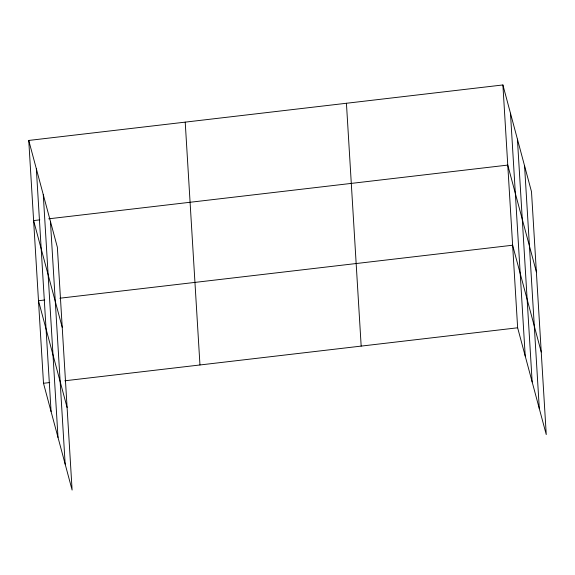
<?xml version="1.0" encoding="UTF-8"?>
<svg xmlns="http://www.w3.org/2000/svg" width="575" height="575" viewBox="0 0 575 575"><rect width="100%" height="100%" fill="white"/><g stroke="black" fill="none" stroke-linecap="round" stroke-linejoin="round"><path stroke-width="0.86" d="M28.75 140.444L57.356 247.214L72.105 490.044L43.499 383.281L28.75 140.444L502.895 84.956L531.501 191.719L546.25 434.556L517.644 327.786L502.895 84.956M39.84 219.851L33.616 220.584L62.222 327.348M48.731 218.816L507.761 165.09L536.367 271.853M44.706 299.992L38.482 300.718L67.088 407.481M59.822 298.217L512.627 245.223L541.233 351.993M43.499 383.281L49.723 382.555M64.831 380.787L517.644 327.786M524.565 165.816L539.307 408.652M517.414 139.128L532.155 381.965M510.471 113.225L525.219 356.062M346.43 103.263L361.172 346.1M185.215 122.13L199.963 364.967M50.42 221.31L65.162 464.14M43.269 194.623L58.01 437.453M36.326 168.719L51.074 411.549"/></g></svg>
